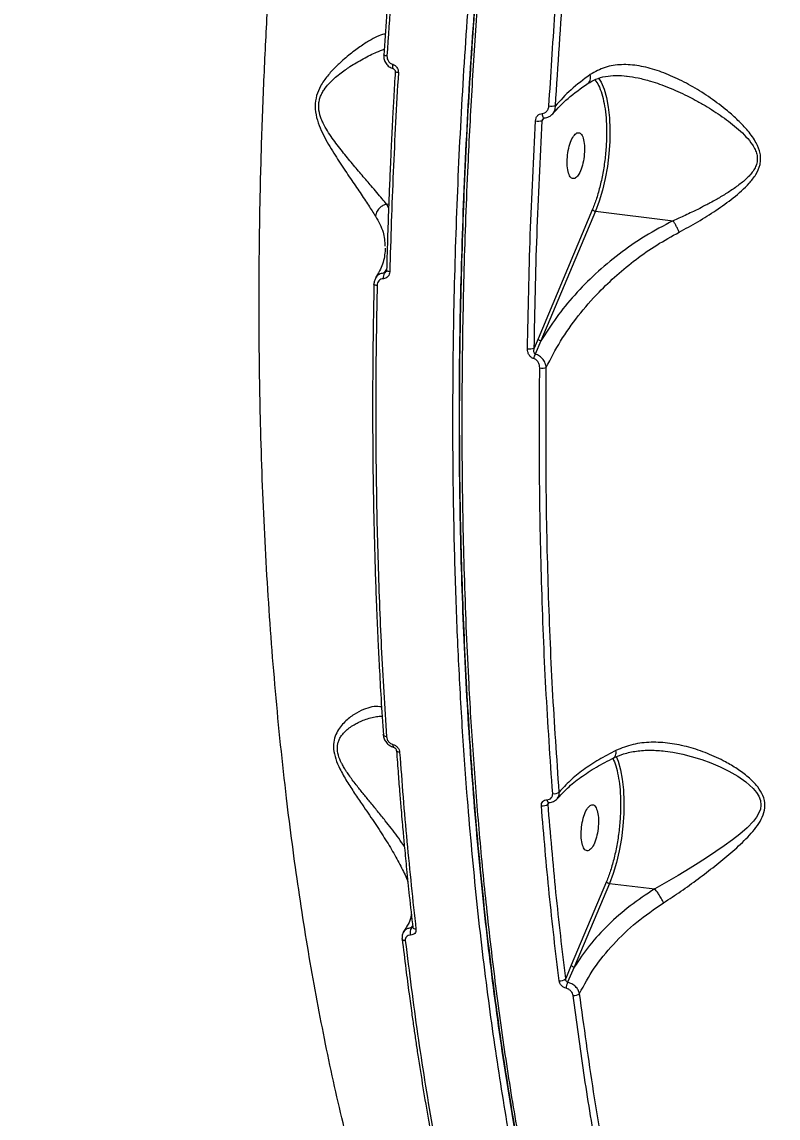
# Model space of a CAD drawing. Header units: millimetres. Extents: x -7083 to 7374, y -8368 to 7509.
# Drawn here: x 1813.5 to 1960, y -2568.5 to -2356.2 of the extents above; entities that cross this region are included whole.
import ezdxf

# ---------------------------------------------------------------- set-up
doc = ezdxf.new("R2010")
doc.units = ezdxf.units.MM
for name, color, linetype in [('DIKOM_ОБЪЕКТ', 7, 'Continuous'), ('DIKOM_РАЗМЕР_ЗОНА', 7, 'Continuous'), ('DIKOM_РАЗМЕР_ОБЪЕКТА', 7, 'Continuous')]:
    doc.layers.add(name, color=color, linetype=linetype)
doc.styles.add('style1', font='arial.ttf', dxfattribs={"width": 0.8})
doc.dimstyles.new('1-50', dxfattribs={"dimtxt": 300, "dimasz": 200, "dimexe": 100, "dimexo": 0, "dimgap": 100, "dimtad": 1, "dimtxsty": 'style1', "dimcen": 200, "dimclrd": 7, "dimclre": 7, "dimclrt": 7, "dimadec": 1, "dimazin": 2, "dimtfac": 1, "dimtmove": 0, "dimatfit": 2, "dimfxl": 0, "dimlwd": 25, "dimlwe": 18, "dimarcsym": 0})

# ---------------------------------------------------------------- blocks, each defined once
blk = doc.blocks.new('*D10')
at = {"layer": 'Defpoints', "color": 0, "transparency": 16777216}
for p in [(-5583.43, 647.96), (4593.55, 648.92), (4593.55, -5902.54)]:
    blk.add_point(p, dxfattribs=at)
at = {"layer": 'DIKOM_РАЗМЕР_ОБЪЕКТА', "color": 7, "lineweight": 18, "transparency": 16777216}
for p, q in [((-5583.43, 647.96), (-5583.43, -6002.54)), ((4593.55, 648.92), (4593.55, -6002.54))]:
    blk.add_line(p, q, dxfattribs=at)
at = {"layer": 'DIKOM_РАЗМЕР_ОБЪЕКТА', "color": 7, "lineweight": 25, "transparency": 16777216}
blk.add_line((-5383.43, -5902.54), (4393.55, -5902.54), dxfattribs=at)
at = {"layer": 'DIKOM_РАЗМЕР_ОБЪЕКТА', "color": 7, "transparency": 16777216}
for points in [[(-5383.43, -5869.2), (-5383.43, -5935.87), (-5583.43, -5902.54)], [(4393.55, -5869.2), (4393.55, -5935.87), (4593.55, -5902.54)]]:
    blk.add_solid(points, dxfattribs=at)
at = {"layer": 'DIKOM_РАЗМЕР_ОБЪЕКТА', "color": 7, "transparency": 16777216, "insert": (-226.13, -5649.37), "char_height": 300, "attachment_point": 5, "style": 'style1'}
blk.add_mtext('10150', dxfattribs=at)
blk = doc.blocks.new('*D11')
at = {"layer": 'Defpoints', "color": 0, "transparency": 16777216}
for p in [(-321.71, 5509.06), (-348.71, -4811.52), (5568.58, -4811.52)]:
    blk.add_point(p, dxfattribs=at)
at = {"layer": 'DIKOM_РАЗМЕР_ОБЪЕКТА', "color": 7, "lineweight": 18, "transparency": 16777216}
for p, q in [((-321.71, 5509.06), (5668.58, 5509.06)), ((-348.71, -4811.52), (5668.58, -4811.52))]:
    blk.add_line(p, q, dxfattribs=at)
at = {"layer": 'DIKOM_РАЗМЕР_ОБЪЕКТА', "color": 7, "lineweight": 25, "transparency": 16777216}
blk.add_line((5568.58, 5309.06), (5568.58, -4611.52), dxfattribs=at)
at = {"layer": 'DIKOM_РАЗМЕР_ОБЪЕКТА', "color": 7, "transparency": 16777216}
for points in [[(5535.25, 5309.06), (5601.91, 5309.06), (5568.58, 5509.06)], [(5535.25, -4611.52), (5601.91, -4611.52), (5568.58, -4811.52)]]:
    blk.add_solid(points, dxfattribs=at)
at = {"layer": 'DIKOM_РАЗМЕР_ОБЪЕКТА', "color": 7, "transparency": 16777216, "insert": (5315.31, 775.23), "char_height": 300, "attachment_point": 5, "rotation": 90, "style": 'style1'}
blk.add_mtext('10300', dxfattribs=at)
blk = doc.blocks.new('*D12')
at = {"layer": 'Defpoints', "color": 0, "transparency": 16777216}
for p in [(-621.71, 7509.06), (-373.6, -6811.53), (7273.89, -6811.53)]:
    blk.add_point(p, dxfattribs=at)
at = {"layer": 'DIKOM_РАЗМЕР_ЗОНА', "color": 7, "lineweight": 18, "transparency": 16777216}
for p, q in [((-621.71, 7509.06), (7373.89, 7509.06)), ((-373.6, -6811.53), (7373.89, -6811.53))]:
    blk.add_line(p, q, dxfattribs=at)
at = {"layer": 'DIKOM_РАЗМЕР_ЗОНА', "color": 7, "lineweight": 25, "transparency": 16777216}
blk.add_line((7273.89, 7309.06), (7273.89, -6611.53), dxfattribs=at)
at = {"layer": 'DIKOM_РАЗМЕР_ЗОНА', "color": 7, "transparency": 16777216}
for points in [[(7240.56, 7309.06), (7307.22, 7309.06), (7273.89, 7509.06)], [(7240.56, -6611.53), (7307.22, -6611.53), (7273.89, -6811.53)]]:
    blk.add_solid(points, dxfattribs=at)
at = {"layer": 'DIKOM_РАЗМЕР_ЗОНА', "color": 7, "transparency": 16777216, "insert": (7020.62, 1288.25), "char_height": 300, "attachment_point": 5, "rotation": 90, "style": 'style1'}
blk.add_mtext('14300', dxfattribs=at)
blk = doc.blocks.new('*D13')
at = {"layer": 'Defpoints', "color": 0, "transparency": 16777216}
for p in [(6593.53, 996.24), (-7083.43, 647.96), (6593.53, -8268.31)]:
    blk.add_point(p, dxfattribs=at)
at = {"layer": 'DIKOM_РАЗМЕР_ЗОНА', "color": 7, "lineweight": 18, "transparency": 16777216}
for p, q in [((6593.53, 996.24), (6593.53, -8368.31)), ((-7083.43, 647.96), (-7083.43, -8368.31))]:
    blk.add_line(p, q, dxfattribs=at)
at = {"layer": 'DIKOM_РАЗМЕР_ЗОНА', "color": 7, "lineweight": 25, "transparency": 16777216}
blk.add_line((-6883.43, -8268.31), (6393.53, -8268.31), dxfattribs=at)
at = {"layer": 'DIKOM_РАЗМЕР_ЗОНА', "color": 7, "transparency": 16777216}
for points in [[(-6883.43, -8234.97), (-6883.43, -8301.64), (-7083.43, -8268.31)], [(6393.53, -8234.97), (6393.53, -8301.64), (6593.53, -8268.31)]]:
    blk.add_solid(points, dxfattribs=at)
at = {"layer": 'DIKOM_РАЗМЕР_ЗОНА', "color": 7, "transparency": 16777216, "insert": (322.1, -8015.03), "char_height": 300, "attachment_point": 5, "style": 'style1'}
blk.add_mtext('13650', dxfattribs=at)

msp = doc.modelspace()

# ---------------------------------------------------------------- linework, layer by layer
at = {"layer": 'DIKOM_ОБЪЕКТ', "color": 7, "linetype": 'Continuous', "lineweight": 15}
for p, q in [((1884.543, -2392.179), (1884.174, -2391.458)), ((1884.566, -2391.505), (1884.174, -2391.458)), ((1924.034, -2392.452), (1913.493, -2417.536)), ((1924.598, -2392.836), (1914.057, -2417.92)), ((1924.598, -2392.836), (1939.643, -2394.662)), ((1883.88, -2399.956), (1883.909, -2400.167)), ((1883.702, -2404.791), (1884.224, -2404.06)), ((1913.493, -2417.536), (1912.742, -2419.337)), ((1914.057, -2417.92), (1912.929, -2420.492)), ((1882.978, -2490.604), (1883.365, -2490.601)), ((1915.418, -2507.643), (1915.583, -2507.419)), ((1915.493, -2507.384), (1915.61, -2507.358)), ((1926.743, -2522.64), (1919.927, -2538.859)), ((1927.307, -2523.024), (1920.491, -2539.242)), ((1927.307, -2523.024), (1936.074, -2524.088)), ((1888.956, -2531.629), (1889.202, -2531.284)), ((1919.927, -2538.859), (1918.842, -2541.47)), ((1920.491, -2539.242), (1919.207, -2542.167))]:
    msp.add_line(p, q, dxfattribs=at)
at = {"layer": 'DIKOM_ОБЪЕКТ', "color": 7, "linetype": 'Continuous', "lineweight": 15, "flags": 128}
for points in [[(1884.229, -2362.743), (1884.062, -2362.72), (1883.915, -2362.694), (1883.791, -2362.665), (1883.697, -2362.635), (1883.634, -2362.604), (1883.605, -2362.574), (1883.611, -2362.546), (1883.613, -2362.544)], [(1885.333, -2364.364), (1885.302, -2364.554), (1885.287, -2364.731), (1885.289, -2364.889), (1885.308, -2365.02), (1885.343, -2365.12), (1885.393, -2365.184), (1885.42, -2365.201)], [(1886.434, -2365.979), (1886.261, -2365.954), (1886.109, -2365.926), (1885.983, -2365.895), (1885.889, -2365.863), (1885.83, -2365.83), (1885.808, -2365.798), (1885.808, -2365.794)], [(1925.181, -2367.037), (1925.683, -2367.844), (1926.264, -2369.184), (1926.736, -2370.804), (1927.089, -2372.669), (1927.317, -2374.74), (1927.413, -2376.97), (1927.376, -2379.313), (1927.207, -2381.715), (1926.909, -2384.127), (1926.489, -2386.495), (1925.955, -2388.768), (1925.32, -2390.897), (1924.598, -2392.836)], [(1914.27, -2373.886), (1914.301, -2374.121), (1914.353, -2374.333), (1914.421, -2374.512), (1914.502, -2374.645), (1914.591, -2374.726), (1914.683, -2374.75), (1914.693, -2374.749)], [(1884.77, -2404.528), (1884.597, -2404.501), (1884.445, -2404.468), (1884.32, -2404.429), (1884.227, -2404.385), (1884.168, -2404.338), (1884.147, -2404.29), (1884.152, -2404.263)], [(1882.32, -2407.213), (1882.153, -2407.188), (1882.006, -2407.156), (1881.883, -2407.117), (1881.789, -2407.075), (1881.727, -2407.029), (1881.7, -2406.982), (1881.698, -2406.965)], [(1884.128, -2494.601), (1883.961, -2494.571), (1883.814, -2494.528), (1883.691, -2494.471), (1883.597, -2494.404), (1883.535, -2494.329), (1883.508, -2494.248), (1883.511, -2494.183)], [(1885.393, -2496.11), (1885.387, -2496.243), (1885.39, -2496.362), (1885.402, -2496.462), (1885.425, -2496.543), (1885.456, -2496.601), (1885.495, -2496.636), (1885.507, -2496.641)], [(1886.682, -2497.643), (1886.509, -2497.613), (1886.358, -2497.566), (1886.233, -2497.506), (1886.139, -2497.435), (1886.08, -2497.355), (1886.059, -2497.274)], [(1928.59, -2498.429), (1928.973, -2499.372), (1929.445, -2500.992), (1929.798, -2502.857), (1930.026, -2504.928), (1930.122, -2507.158), (1930.085, -2509.5), (1929.916, -2511.903), (1929.618, -2514.315), (1929.198, -2516.683), (1928.664, -2518.956), (1928.029, -2521.085), (1927.307, -2523.024)], [(1938.077, -2497.4), (1939.62, -2497.62), (1941.548, -2498.006), (1943.168, -2498.417), (1945.185, -2499.038), (1946.972, -2499.692), (1948.735, -2500.44), (1950.467, -2501.291), (1952.148, -2502.256), (1953.735, -2503.353), (1955.158, -2504.624), (1955.792, -2505.384), (1956.248, -2506.126), (1956.566, -2506.985), (1956.659, -2507.841), (1956.538, -2508.663), (1956.211, -2509.508), (1955.789, -2510.221), (1955.219, -2510.97), (1953.956, -2512.279), (1952.557, -2513.489), (1951.127, -2514.6), (1949.508, -2515.77), (1947.908, -2516.867), (1946.281, -2517.943), (1944.491, -2519.091), (1942.956, -2520.05), (1940.623, -2521.47), (1938.343, -2522.812), (1936.082, -2524.091), (1936.082, -2524.091)], [(1915.22, -2506.811), (1915.268, -2506.98), (1915.328, -2507.124), (1915.399, -2507.238), (1915.477, -2507.315), (1915.559, -2507.354), (1915.625, -2507.356)], [(1889.841, -2531.916), (1889.669, -2531.883), (1889.517, -2531.832), (1889.391, -2531.765), (1889.297, -2531.683), (1889.237, -2531.591), (1889.214, -2531.491), (1889.215, -2531.454)], [(1887.775, -2534.134), (1887.608, -2534.103), (1887.461, -2534.054), (1887.337, -2533.989), (1887.242, -2533.911), (1887.179, -2533.822), (1887.151, -2533.725), (1887.15, -2533.675)]]:
    msp.add_lwpolyline(points, dxfattribs=at)
at = {"layer": 'DIKOM_ОБЪЕКТ', "color": 7, "linetype": 'Continuous', "lineweight": 15}
for centre, radius, start, end in [((1916.198, -2368.355), 4.097, 261.52482, 279.30884), ((1913.562, -2371.686), 3.675, 261.0106, 281.33969), ((1885.312, -2405.599), 1.802, 153.34793, 189.10586), ((1914.109, -2417.237), 0.685, 205.93741, 265.64311), ((1911.856, -2417.075), 2.429, 260.21208, 291.38634), ((1915.544, -2421.793), 2.922, 153.55583, 171.70724), ((1914.213, -2420.704), 2.51, 260.79047, 290.24949), ((1916.59, -2503.996), 1.655, 260.5864, 306.91461), ((1914.405, -2506.429), 1.582, 259.95186, 309.84237), ((1890.521, -2532.498), 1.79, 150.9467, 197.1105), ((1920.543, -2538.559), 0.685, 205.93741, 265.64311), ((1917.803, -2540.477), 1.437, 260.34865, 316.29096), ((1922.222, -2543.501), 3.297, 156.14562, 177.08569), ((1920.506, -2543.289), 1.469, 260.97589, 314.27006)]:
    msp.add_arc(centre, radius, start, end, dxfattribs=at)
for points, knots in [([(1967.942, -2044.189), (1965.699, -2049.747), (1961.208, -2060.871), (1954.776, -2078.454), (1948.583, -2096.655), (1942.669, -2115.495), (1937.045, -2134.907), (1931.73, -2154.846), (1926.739, -2175.258), (1922.088, -2196.091), (1917.792, -2217.287), (1914.308, -2236.366), (1911.503, -2253.228), (1909.262, -2267.834), (1907.18, -2282.651), (1905.266, -2297.661), (1903.527, -2312.847), (1901.973, -2328.188), (1900.425, -2345.761), (1899.002, -2365.574), (1897.846, -2387.583), (1897.125, -2409.679), (1896.859, -2431.786), (1897.021, -2448.915), (1897.321, -2461.167), (1897.561, -2468.63), (1897.861, -2476.066), (1898.219, -2483.47), (1898.636, -2490.84), (1899.114, -2498.171), (1899.969, -2509.75), (1901.389, -2525.409), (1903.586, -2544.203), (1906.14, -2561.964), (1909.012, -2578.69), (1912.284, -2594.883), (1915.96, -2610.484), (1920.037, -2625.43), (1924.516, -2639.659), (1929.394, -2653.109), (1934.666, -2665.717), (1940.326, -2677.422), (1946.366, -2688.165), (1952.777, -2697.884), (1959.547, -2706.529), (1966.667, -2714.013), (1974.102, -2720.4), (1979.288, -2723.584), (1981.892, -2725.182)], [0, 0, 0, 0, 0.0248239, 0.0496902, 0.074599, 0.0995502, 0.1245438, 0.1495798, 0.1746582, 0.1997791, 0.2249424, 0.2501481, 0.2668666, 0.2837596, 0.3008272, 0.3180694, 0.3354861, 0.3530774, 0.3708432, 0.3960072, 0.4215132, 0.4473613, 0.4735514, 0.5000836, 0.5092169, 0.5183856, 0.5275897, 0.5368291, 0.5461038, 0.5554139, 0.5647593, 0.5906387, 0.6167852, 0.6407872, 0.66501, 0.6894536, 0.714118, 0.7390032, 0.7641093, 0.7894361, 0.8149838, 0.8407523, 0.8667415, 0.8929516, 0.9193825, 0.9460342, 0.9729067, 1, 1, 1, 1]), ([(1918.178, -2664.572), (1916.483, -2662.576), (1913.101, -2658.592), (1908.258, -2651.739), (1903.607, -2644.288), (1899.169, -2636.197), (1895.316, -2628.265), (1891.995, -2620.686), (1889.155, -2613.624), (1886.444, -2606.285), (1883.864, -2598.682), (1881.414, -2590.828), (1879.096, -2582.734), (1876.283, -2572.028), (1873.138, -2558.448), (1869.873, -2541.7), (1867.07, -2524.416), (1865.052, -2509.169), (1863.621, -2496.253), (1862.623, -2485.842), (1861.766, -2475.338), (1861.048, -2464.756), (1860.465, -2454.11), (1860.016, -2443.411), (1859.669, -2431.707), (1859.464, -2418.986), (1859.445, -2405.247), (1859.62, -2391.509), (1859.985, -2377.795), (1860.532, -2364.126), (1861.268, -2350.266), (1862.199, -2336.227), (1863.331, -2322.025), (1864.637, -2307.938), (1866.113, -2293.985), (1867.749, -2280.184), (1869.696, -2265.351), (1872.001, -2249.525), (1874.711, -2232.764), (1877.638, -2216.3), (1880.769, -2200.16), (1884.421, -2182.815), (1888.661, -2164.346), (1893.571, -2144.897), (1898.758, -2125.975), (1902.458, -2113.858), (1904.304, -2107.811)], [0, 0, 0, 0, 0.0251762, 0.0502458, 0.075209, 0.100066, 0.1248168, 0.1429873, 0.1610638, 0.1790464, 0.1969351, 0.21473, 0.2324311, 0.2500384, 0.282696, 0.3149379, 0.3467642, 0.378175, 0.3959391, 0.4135675, 0.4310603, 0.4484175, 0.4656392, 0.4827252, 0.4996757, 0.521074, 0.5422607, 0.5632358, 0.5839991, 0.6045509, 0.624891, 0.6461777, 0.6672639, 0.6881494, 0.7088341, 0.7293181, 0.7496013, 0.7750478, 0.8002652, 0.8252533, 0.8500121, 0.8745413, 0.9060952, 0.9375232, 0.968825, 1, 1, 1, 1]), ([(1929.412, -2169.68), (1928.891, -2171.868), (1927.918, -2175.956), (1926.6, -2181.692), (1925.504, -2186.563), (1924.619, -2190.582), (1923.21, -2197.078), (1920.545, -2209.822), (1916.959, -2228.462), (1913.25, -2249.989), (1909.899, -2271.803), (1906.829, -2294.706), (1904.116, -2318.643), (1901.898, -2342.57), (1900.184, -2366.399), (1898.978, -2390.048), (1898.282, -2413.451), (1898.102, -2436.543), (1898.436, -2459.245), (1899.284, -2481.473), (1900.643, -2503.145), (1902.507, -2524.191), (1904.872, -2544.551), (1907.731, -2564.171), (1911.074, -2582.977), (1914.891, -2600.902), (1919.165, -2617.879), (1923.885, -2633.86), (1929.036, -2648.794), (1934.606, -2662.646), (1940.574, -2675.359), (1946.922, -2686.889), (1953.623, -2697.196), (1960.663, -2706.246), (1967.396, -2713.364), (1973.724, -2718.874), (1979.565, -2723.091), (1984.873, -2726.157), (1989.545, -2728.355), (1992.228, -2729.325), (1993.551, -2729.803)], [0, 0, 0, 0, 0.0092598, 0.0172977, 0.0240957, 0.029639, 0.0340469, 0.051097, 0.0822953, 0.1101523, 0.1380087, 0.1696628, 0.2013474, 0.2330522, 0.2647064, 0.2963609, 0.3280156, 0.3596705, 0.3913692, 0.4230611, 0.4547169, 0.4863731, 0.5180295, 0.549687, 0.5814007, 0.6130834, 0.6447423, 0.6764024, 0.7080638, 0.7397276, 0.7714562, 0.803137, 0.8348049, 0.8664753, 0.8981479, 0.9218006, 0.9454821, 0.9691872, 0.9848034, 1, 1, 1, 1]), ([(1929.463, -2169.9), (1928.948, -2171.989), (1926.763, -2180.862), (1923.26, -2196.902), (1918.984, -2217.92), (1915.112, -2239.178), (1911.618, -2260.593), (1908.509, -2282.186), (1905.788, -2303.925), (1903.467, -2325.76), (1901.563, -2347.543), (1900.081, -2369.183), (1899.021, -2390.628), (1898.382, -2411.887), (1898.167, -2432.938), (1898.38, -2453.71), (1899.022, -2474.096), (1900.086, -2493.998), (1901.567, -2513.356), (1903.46, -2532.158), (1905.766, -2550.406), (1908.485, -2568.071), (1911.61, -2585.072), (1915.119, -2601.296), (1918.997, -2616.698), (1923.241, -2631.268), (1927.842, -2644.993), (1932.799, -2657.843), (1938.096, -2669.777), (1943.71, -2680.736), (1949.608, -2690.662), (1955.765, -2699.535), (1962.181, -2707.366), (1968.859, -2714.132), (1975.781, -2719.921), (1980.583, -2722.85), (1982.991, -2724.319)], [0, 0, 0, 0, 0.0092884, 0.0394577, 0.0695441, 0.0994905, 0.1294235, 0.1593366, 0.1893941, 0.2195641, 0.2497442, 0.2797043, 0.3096446, 0.3396262, 0.3696617, 0.3998398, 0.4300056, 0.4600218, 0.4899751, 0.5198793, 0.5498043, 0.5799324, 0.6101197, 0.6402049, 0.6701322, 0.7000803, 0.7300946, 0.7600888, 0.7902151, 0.8203769, 0.8503551, 0.880182, 0.9099892, 0.9398698, 0.9698474, 1, 1, 1, 1]), ([(1998.287, -2731.059), (1996.784, -2730.711), (1992.635, -2729.75), (1986.058, -2726.82), (1978.587, -2722.429), (1971.408, -2716.851), (1964.525, -2710.203), (1957.955, -2702.516), (1951.707, -2693.844), (1945.792, -2684.237), (1940.217, -2673.747), (1934.989, -2662.427), (1930.114, -2650.333), (1925.595, -2637.517), (1921.434, -2624.034), (1917.633, -2609.939), (1914.191, -2595.287), (1911.647, -2582.787), (1909.823, -2572.772), (1908.582, -2565.443), (1907.419, -2558.03), (1906.333, -2550.539), (1905.323, -2542.975), (1904.389, -2535.344), (1903.294, -2525.536), (1902.123, -2513.47), (1900.986, -2499.059), (1899.983, -2482.784), (1899.213, -2464.602), (1898.788, -2444.495), (1898.769, -2424.338), (1899.138, -2404.196), (1899.825, -2385.585), (1900.728, -2368.51), (1901.766, -2352.936), (1903.018, -2337.329), (1904.482, -2321.709), (1906.155, -2306.099), (1908.035, -2290.521), (1910.394, -2272.931), (1913.333, -2253.384), (1916.96, -2231.978), (1920.961, -2210.841), (1925.292, -2189.994), (1928.47, -2176.402), (1930.058, -2169.612)], [0, 0, 0, 0, 0.0167735, 0.0463059, 0.0755867, 0.104616, 0.1333938, 0.1619202, 0.190195, 0.2182182, 0.24599, 0.2735103, 0.3007791, 0.3277963, 0.354562, 0.3810762, 0.4073389, 0.4333501, 0.4454217, 0.4574314, 0.4693792, 0.481265, 0.4930889, 0.5048509, 0.516551, 0.5378393, 0.5589195, 0.5797915, 0.6079166, 0.6356547, 0.6630059, 0.6899701, 0.7165474, 0.7369524, 0.7573331, 0.7776895, 0.7980216, 0.8183295, 0.8386131, 0.8588724, 0.8871931, 0.9154662, 0.9436917, 0.9718696, 1, 1, 1, 1]), ([(1892.515, -2274.504), (1892.202, -2276.785), (1891.628, -2280.961), (1890.886, -2286.656), (1890.31, -2291.215), (1889.853, -2294.94), (1889.458, -2298.235), (1888.9, -2302.999), (1888.189, -2309.328), (1887.4, -2316.803), (1886.7, -2323.855), (1886.099, -2330.28), (1885.641, -2335.48), (1885.272, -2339.857), (1884.938, -2343.974), (1884.536, -2349.196), (1884.078, -2355.53), (1883.781, -2360.115), (1883.621, -2362.595)], [0, 0, 0, 0, 0.0778284, 0.1424839, 0.1940235, 0.2330431, 0.26923, 0.3060949, 0.3950605, 0.4843715, 0.5601494, 0.6347924, 0.7028572, 0.7371308, 0.7837985, 0.8431344, 0.9151802, 1, 1, 1, 1]), ([(1893.136, -2274.556), (1892.175, -2281.736), (1890.24, -2296.204), (1887.835, -2318.141), (1885.758, -2340.391), (1884.741, -2355.257), (1884.229, -2362.743)], [0, 0, 0, 0, 0.2444831, 0.4926443, 0.7444833, 1, 1, 1, 1]), ([(1915.594, -2372.408), (1915.965, -2366.476), (1916.704, -2354.662), (1918.168, -2336.919), (1919.853, -2319.292), (1921.2, -2307.591), (1921.871, -2301.765)], [0, 0, 0, 0, 0.2531164, 0.5041554, 0.7531166, 1, 1, 1, 1]), ([(1916.86, -2372.399), (1917.362, -2364.597), (1918.364, -2349.005), (1920.456, -2325.46), (1922.234, -2309.765), (1923.124, -2301.912)], [0, 0, 0, 0, 0.3335084, 0.6664869, 1, 1, 1, 1]), ([(1883.89, -2358.522), (1883.716, -2358.532), (1883.16, -2358.567), (1881.833, -2359.192), (1880.006, -2360.255), (1877.936, -2361.71), (1875.961, -2363.302), (1874.188, -2364.947), (1872.684, -2366.584), (1871.408, -2368.379), (1870.528, -2370.372), (1870.216, -2372.493), (1870.541, -2374.675), (1871.498, -2377.356), (1873.132, -2380.338), (1875.188, -2383.558), (1877.187, -2386.53), (1879.03, -2389.25), (1880.689, -2391.733), (1881.561, -2393.08), (1881.997, -2393.752)], [0, 0, 0, 0, 0.0308734, 0.0988475, 0.1666304, 0.2351885, 0.3039378, 0.3499158, 0.3964929, 0.4436041, 0.4794754, 0.5156248, 0.5517295, 0.587131, 0.6574296, 0.7269183, 0.7956031, 0.864293, 0.9322422, 1, 1, 1, 1]), ([(1884.164, -2391.458), (1883.873, -2391.113), (1883.288, -2390.418), (1882.279, -2389.223), (1881.293, -2388.062), (1880.327, -2386.927), (1879.428, -2385.872), (1878.483, -2384.759), (1877.533, -2383.631), (1876.564, -2382.466), (1875.584, -2381.257), (1874.598, -2380), (1873.627, -2378.681), (1872.696, -2377.29), (1871.983, -2376.034), (1871.513, -2374.971), (1871.132, -2373.859), (1870.948, -2372.676), (1871.068, -2371.517), (1871.291, -2370.714), (1871.625, -2369.966), (1872.163, -2369.072), (1872.966, -2368.094), (1873.999, -2367.097), (1875.065, -2366.215), (1876.091, -2365.46), (1877.16, -2364.739), (1878.331, -2364.008), (1879.657, -2363.254), (1880.975, -2362.577), (1882.375, -2361.927), (1883.233, -2361.622), (1883.73, -2361.444)], [0, 0, 0, 0, 0.0439928, 0.0884304, 0.1339618, 0.1657275, 0.2011971, 0.2347305, 0.2681868, 0.3016317, 0.3351326, 0.3687766, 0.4024673, 0.4361525, 0.4697013, 0.487252, 0.5031859, 0.5370005, 0.553667, 0.5710557, 0.5872101, 0.6049863, 0.6386518, 0.6724779, 0.7060888, 0.7395628, 0.7685601, 0.8065165, 0.8511894, 0.8978803, 0.9407958, 1, 1, 1, 1]), ([(1883.603, -2362.567), (1883.613, -2362.855), (1883.633, -2363.434), (1884.026, -2364.236), (1884.631, -2364.886), (1885.157, -2365.096), (1885.421, -2365.201)], [0, 0, 0, 0, 0.2486146, 0.4980196, 0.7483566, 1, 1, 1, 1]), ([(1884.229, -2362.743), (1884.235, -2362.923), (1884.247, -2363.281), (1884.487, -2363.776), (1884.855, -2364.173), (1885.174, -2364.301), (1885.333, -2364.364)], [0, 0, 0, 0, 0.2500064, 0.4999843, 0.7496661, 1, 1, 1, 1]), ([(1885.333, -2364.364), (1885.492, -2364.428), (1885.809, -2364.555), (1886.176, -2364.951), (1886.414, -2365.443), (1886.427, -2365.8), (1886.434, -2365.979)], [0, 0, 0, 0, 0.2503258, 0.5000149, 0.7499866, 1, 1, 1, 1]), ([(1885.421, -2365.201), (1885.476, -2365.223), (1885.586, -2365.267), (1885.715, -2365.409), (1885.801, -2365.59), (1885.805, -2365.726), (1885.808, -2365.795)], [0, 0, 0, 0, 0.2437029, 0.4908802, 0.7431529, 1, 1, 1, 1]), ([(1940.821, -2396.869), (1942.03, -2396.21), (1944.445, -2394.894), (1947.968, -2392.674), (1951.358, -2390.252), (1953.985, -2387.957), (1955.724, -2385.764), (1956.468, -2384.128), (1956.637, -2382.697), (1956.492, -2381.258), (1955.717, -2379.345), (1954.175, -2377.228), (1952.24, -2375.194), (1949.824, -2373.054), (1946.913, -2370.857), (1943.518, -2368.701), (1940.047, -2366.887), (1936.544, -2365.482), (1933.049, -2364.574), (1929.65, -2364.314), (1926.404, -2364.764), (1924.541, -2365.817), (1923.607, -2366.345)], [0, 0, 0, 0, 0.0620883, 0.1240076, 0.1863237, 0.2496241, 0.2817012, 0.3143245, 0.3307481, 0.3472473, 0.3798454, 0.4226822, 0.4648325, 0.5065173, 0.5689065, 0.6311497, 0.6927041, 0.7543801, 0.8157288, 0.8770142, 0.9383191, 1, 1, 1, 1]), ([(1885.823, -2365.824), (1885.724, -2367.492), (1885.542, -2370.572), (1885.314, -2374.801), (1885.139, -2378.26), (1885.007, -2381.016), (1884.88, -2383.78), (1884.733, -2387.204), (1884.548, -2391.871), (1884.343, -2397.717), (1884.226, -2401.994), (1884.162, -2404.33)], [0, 0, 0, 0, 0.1290685, 0.2383339, 0.3278259, 0.3975611, 0.4524912, 0.5428495, 0.6641964, 0.8165592, 1, 1, 1, 1]), ([(1886.434, -2365.979), (1886.073, -2372.402), (1885.347, -2385.33), (1884.963, -2398.101), (1884.77, -2404.528)], [0, 0, 0, 0, 0.496801, 1, 1, 1, 1]), ([(1923.607, -2366.345), (1922.309, -2367.309), (1919.711, -2369.239), (1917.811, -2371.345), (1916.86, -2372.399)], [0, 0, 0, 0, 0.4994841, 1, 1, 1, 1]), ([(1923.141, -2368.051), (1923.23, -2367.981), (1923.427, -2367.829), (1923.61, -2367.44), (1923.696, -2366.935), (1923.637, -2366.541), (1923.607, -2366.345)], [0, 0, 0, 0, 0.2122998, 0.4683362, 0.7348045, 1, 1, 1, 1]), ([(1923.149, -2368.083), (1923.64, -2367.787), (1924.688, -2367.156), (1926.519, -2366.668), (1928.55, -2366.457), (1930.001, -2366.581), (1930.723, -2366.643)], [0, 0, 0, 0, 0.2297064, 0.4894384, 0.7463283, 1, 1, 1, 1]), ([(1924.506, -2367.346), (1924.747, -2367.69), (1925.252, -2368.408), (1925.848, -2370.003), (1926.318, -2371.92), (1926.633, -2374.128), (1926.786, -2376.626), (1926.757, -2379.375), (1926.534, -2382.257), (1926.123, -2385.133), (1925.546, -2387.858), (1924.85, -2390.345), (1924.302, -2391.761), (1924.034, -2392.452)], [0, 0, 0, 0, 0.0840038, 0.1753401, 0.262555, 0.3497699, 0.4411062, 0.5354127, 0.6312775, 0.7271423, 0.8214488, 0.9127851, 1, 1, 1, 1]), ([(1930.624, -2366.636), (1931.375, -2366.744), (1932.92, -2366.967), (1935.066, -2367.536), (1937.061, -2368.186), (1938.814, -2368.854), (1940.598, -2369.62), (1942.286, -2370.425), (1944.052, -2371.343), (1945.772, -2372.318), (1947.526, -2373.399), (1949.177, -2374.509), (1950.784, -2375.689), (1952.331, -2376.963), (1953.786, -2378.352), (1954.877, -2379.669), (1955.544, -2380.841), (1955.888, -2381.793), (1955.998, -2382.778), (1955.825, -2383.745), (1955.418, -2384.646), (1954.856, -2385.455), (1954.185, -2386.198), (1953.445, -2386.886), (1952.618, -2387.563), (1951.721, -2388.224), (1950.78, -2388.863), (1949.823, -2389.472), (1948.87, -2390.048), (1947.877, -2390.62), (1946.908, -2391.155), (1945.736, -2391.78), (1944.553, -2392.386), (1943.234, -2393.033), (1942.021, -2393.607), (1940.805, -2394.163), (1940.025, -2394.503), (1939.653, -2394.666)], [0, 0, 0, 0, 0.0481215, 0.09903, 0.1354437, 0.1741271, 0.2098711, 0.2488665, 0.2822551, 0.3240489, 0.3616062, 0.3990466, 0.4364509, 0.473927, 0.5116861, 0.5494729, 0.5696015, 0.5873557, 0.6063962, 0.6253148, 0.6430484, 0.6631125, 0.6819301, 0.7006517, 0.7210952, 0.7430868, 0.7642349, 0.7857364, 0.8073574, 0.8271925, 0.8503622, 0.8696384, 0.9018666, 0.924912, 0.9520757, 0.9771045, 1, 1, 1, 1]), ([(1916.361, -2373.924), (1917.277, -2372.925), (1919.163, -2370.868), (1921.827, -2368.988), (1923.197, -2368.021)], [0, 0, 0, 0, 0.4857954, 1, 1, 1, 1]), ([(1914.27, -2373.886), (1914.445, -2373.856), (1914.797, -2373.795), (1915.217, -2373.442), (1915.51, -2372.97), (1915.566, -2372.595), (1915.594, -2372.408)], [0, 0, 0, 0, 0.2496742, 0.4995813, 0.7495477, 1, 1, 1, 1]), ([(1916.34, -2373.909), (1916.49, -2373.695), (1916.797, -2373.257), (1916.839, -2372.689), (1916.86, -2372.399)], [0, 0, 0, 0, 0.4887331, 1, 1, 1, 1]), ([(1911.443, -2419.469), (1911.588, -2412.125), (1911.877, -2397.524), (1912.619, -2382.689), (1912.988, -2375.316)], [0, 0, 0, 0, 0.5030406, 1, 1, 1, 1]), ([(1912.742, -2419.337), (1912.886, -2412.055), (1913.174, -2397.489), (1913.914, -2382.69), (1914.285, -2375.29)], [0, 0, 0, 0, 0.4999976, 1, 1, 1, 1]), ([(1912.988, -2375.316), (1913.014, -2375.135), (1913.066, -2374.772), (1913.349, -2374.313), (1913.758, -2373.973), (1914.099, -2373.915), (1914.27, -2373.886)], [0, 0, 0, 0, 0.2504842, 0.5004397, 0.7503024, 1, 1, 1, 1]), ([(1914.285, -2375.29), (1914.315, -2375.249), (1914.453, -2375.063), (1914.59, -2374.877), (1914.698, -2374.732)], [0, 0, 0, 0, 0.2202154, 1, 1, 1, 1]), ([(1914.285, -2375.29), (1914.308, -2375.207), (1914.35, -2375.062), (1914.439, -2374.935), (1914.478, -2374.88)], [0, 0, 0, 0, 0.5703689, 1, 1, 1, 1]), ([(1914.472, -2374.88), (1914.492, -2374.855), (1914.533, -2374.806), (1914.62, -2374.753), (1914.658, -2374.751), (1914.684, -2374.75)], [0, 0, 0, 0, 0.2397981, 0.480143, 1, 1, 1, 1]), ([(1914.684, -2374.75), (1914.849, -2374.731), (1915.176, -2374.696), (1915.623, -2374.512), (1916.019, -2374.26), (1916.229, -2374.038), (1916.334, -2373.928)], [0, 0, 0, 0, 0.2585221, 0.5121579, 0.7584375, 1, 1, 1, 1]), ([(1884.164, -2391.458), (1883.982, -2391.511), (1883.552, -2391.636), (1882.878, -2392.065), (1882.372, -2392.654), (1882.085, -2393.256), (1882.026, -2393.585), (1881.997, -2393.752)], [0, 0, 0, 0, 0.1674447, 0.395912, 0.6806082, 0.8383938, 1, 1, 1, 1]), ([(1884.174, -2391.458), (1884.172, -2391.458), (1884.169, -2391.457), (1884.166, -2391.458), (1884.164, -2391.458)], [0, 0, 0, 0, 0.5437444, 1, 1, 1, 1]), ([(1881.997, -2393.752), (1882.577, -2394.78), (1883.642, -2396.666), (1883.773, -2398.689), (1883.833, -2399.609)], [0, 0, 0, 0, 0.545244, 1, 1, 1, 1]), ([(1939.643, -2394.662), (1937.811, -2395.628), (1934.133, -2397.567), (1929.13, -2401.068), (1924.561, -2404.894), (1920.506, -2409.021), (1916.934, -2413.361), (1915.015, -2416.402), (1914.057, -2417.92)], [0, 0, 0, 0, 0.1660477, 0.3333854, 0.5007368, 0.6669209, 0.8337666, 1, 1, 1, 1]), ([(1939.653, -2394.666), (1939.652, -2394.665), (1939.651, -2394.664), (1939.648, -2394.663), (1939.645, -2394.662), (1939.643, -2394.662)], [0, 0, 0, 0, 0.2102705, 0.4403343, 1, 1, 1, 1]), ([(1940.821, -2396.869), (1940.735, -2396.675), (1940.559, -2396.281), (1940.252, -2395.676), (1939.939, -2395.111), (1939.747, -2394.812), (1939.653, -2394.666)], [0, 0, 0, 0, 0.2453746, 0.499845, 0.7543971, 1, 1, 1, 1]), ([(1915.082, -2423.059), (1915.963, -2421.353), (1917.719, -2417.955), (1921.185, -2413.069), (1924.885, -2408.806), (1928.687, -2405.163), (1932.427, -2402.11), (1936.446, -2399.29), (1939.36, -2397.678), (1940.821, -2396.869)], [0, 0, 0, 0, 0.1674714, 0.3335895, 0.5002144, 0.6258409, 0.7503804, 0.8748301, 1, 1, 1, 1]), ([(1883.908, -2400.215), (1883.807, -2401.163), (1883.609, -2403.014), (1882.551, -2404.838), (1882.034, -2405.728)], [0, 0, 0, 0, 0.5121368, 1, 1, 1, 1]), ([(1883.702, -2404.791), (1883.432, -2404.832), (1882.894, -2404.913), (1882.321, -2405.301), (1882.135, -2405.655), (1882.072, -2405.776)], [0, 0, 0, 0, 0.3988419, 0.7957404, 1, 1, 1, 1]), ([(1884.77, -2404.528), (1884.749, -2404.704), (1884.706, -2405.057), (1884.433, -2405.495), (1884.033, -2405.811), (1883.7, -2405.86), (1883.533, -2405.884)], [0, 0, 0, 0, 0.2503854, 0.500302, 0.7501808, 1, 1, 1, 1]), ([(1884.029, -2404.608), (1883.98, -2404.656), (1883.909, -2404.727), (1883.79, -2404.779), (1883.731, -2404.787), (1883.702, -2404.791)], [0, 0, 0, 0, 0.5197496, 0.7639517, 1, 1, 1, 1]), ([(1884.147, -2404.286), (1884.143, -2404.341), (1884.134, -2404.445), (1884.085, -2404.529), (1884.061, -2404.569)], [0, 0, 0, 0, 0.5268605, 1, 1, 1, 1]), ([(1881.716, -2407.016), (1881.668, -2409.356), (1881.579, -2413.642), (1881.503, -2419.45), (1881.464, -2424.085), (1881.447, -2427.859), (1881.443, -2431.186), (1881.453, -2435.984), (1881.5, -2442.328), (1881.615, -2449.77), (1881.774, -2456.749), (1881.96, -2463.071), (1882.144, -2468.161), (1882.319, -2472.425), (1882.497, -2476.423), (1882.749, -2481.472), (1883.087, -2487.569), (1883.373, -2491.947), (1883.528, -2494.315)], [0, 0, 0, 0, 0.077779, 0.1424646, 0.1940535, 0.2331102, 0.269303, 0.3061698, 0.3951348, 0.4844476, 0.5602274, 0.6348821, 0.7029652, 0.7372102, 0.7838489, 0.8431632, 0.9151925, 1, 1, 1, 1]), ([(1882.075, -2405.697), (1881.969, -2405.895), (1881.758, -2406.288), (1881.718, -2406.745), (1881.698, -2406.971)], [0, 0, 0, 0, 0.5041826, 1, 1, 1, 1]), ([(1882.32, -2407.213), (1882.215, -2413.077), (1882.003, -2424.879), (1882.062, -2442.433), (1882.413, -2459.958), (1883.066, -2477.427), (1883.773, -2488.853), (1884.128, -2494.601)], [0, 0, 0, 0, 0.1950692, 0.3926038, 0.5926038, 0.7950692, 1, 1, 1, 1]), ([(1883.533, -2405.884), (1883.369, -2405.908), (1883.041, -2405.955), (1882.648, -2406.264), (1882.38, -2406.694), (1882.34, -2407.04), (1882.32, -2407.213)], [0, 0, 0, 0, 0.2498396, 0.4996805, 0.7495896, 1, 1, 1, 1]), ([(1912.653, -2421.371), (1912.561, -2421.34), (1912.375, -2421.276), (1912.042, -2421.042), (1911.714, -2420.638), (1911.479, -2420.063), (1911.455, -2419.667), (1911.443, -2419.469)], [0, 0, 0, 0, 0.1240826, 0.2515603, 0.5012358, 0.7509636, 1, 1, 1, 1]), ([(1912.929, -2420.492), (1912.899, -2420.474), (1912.836, -2420.436), (1912.748, -2420.287), (1912.659, -2419.922), (1912.707, -2419.579), (1912.742, -2419.337)], [0, 0, 0, 0, 0.0857422, 0.1850553, 0.4253853, 1, 1, 1, 1]), ([(1915.082, -2423.059), (1915.035, -2422.799), (1914.94, -2422.271), (1914.486, -2421.498), (1913.92, -2420.957), (1913.374, -2420.635), (1913.078, -2420.54), (1912.929, -2420.492)], [0, 0, 0, 0, 0.2368989, 0.4809618, 0.7350276, 0.8666634, 1, 1, 1, 1]), ([(1913.811, -2423.182), (1913.799, -2422.994), (1913.776, -2422.617), (1913.554, -2422.068), (1913.239, -2421.683), (1912.92, -2421.461), (1912.742, -2421.401), (1912.653, -2421.371)], [0, 0, 0, 0, 0.2488684, 0.4986898, 0.7484055, 0.8752705, 1, 1, 1, 1]), ([(1916.32, -2505.629), (1915.852, -2498.863), (1914.924, -2485.427), (1914.114, -2464.787), (1913.688, -2444.097), (1913.77, -2430.119), (1913.811, -2423.182)], [0, 0, 0, 0, 0.2555167, 0.5073557, 0.7555169, 1, 1, 1, 1]), ([(1917.585, -2505.32), (1917.127, -2498.706), (1916.213, -2485.497), (1915.4, -2465.076), (1914.959, -2444.3), (1915.041, -2430.146), (1915.082, -2423.059)], [0, 0, 0, 0, 0.2503483, 0.4999977, 0.7496482, 1, 1, 1, 1]), ([(1883.184, -2488.912), (1883.069, -2488.867), (1882.535, -2488.659), (1881.342, -2488.803), (1879.666, -2489.284), (1877.855, -2490.235), (1876.025, -2491.644), (1874.633, -2493.339), (1873.928, -2495.216), (1873.809, -2496.96), (1874.242, -2498.903), (1875.161, -2501.034), (1876.446, -2503.264), (1877.956, -2505.578), (1879.726, -2508.172), (1881.696, -2511.044), (1883.751, -2514.181), (1885.592, -2517.218), (1887.094, -2520.04), (1888.005, -2521.935), (1888.264, -2522.703), (1888.279, -2522.749)], [0, 0, 0, 0, 0.0187988, 0.0872571, 0.1557992, 0.2253076, 0.2951971, 0.3661348, 0.402237, 0.4387101, 0.4751544, 0.5111444, 0.5587263, 0.6058326, 0.6524471, 0.7214526, 0.7903048, 0.8591383, 0.9272312, 0.9956165, 1, 1, 1, 1]), ([(1887.597, -2515.846), (1887.512, -2515.72), (1887.081, -2515.081), (1886.228, -2513.909), (1885.082, -2512.385), (1883.817, -2510.771), (1882.441, -2509.063), (1880.987, -2507.294), (1879.594, -2505.598), (1878.449, -2504.174), (1877.533, -2502.978), (1876.865, -2502.058), (1876.295, -2501.217), (1875.82, -2500.444), (1875.279, -2499.45), (1874.746, -2498.169), (1874.576, -2496.9), (1874.685, -2496), (1874.883, -2495.329), (1875.213, -2494.678), (1875.659, -2494.063), (1876.231, -2493.458), (1876.966, -2492.85), (1877.798, -2492.302), (1878.699, -2491.817), (1879.678, -2491.383), (1880.785, -2491.004), (1881.919, -2490.725), (1882.635, -2490.643), (1882.978, -2490.604)], [0, 0, 0, 0, 0.0130432, 0.0658779, 0.1159967, 0.1623704, 0.2212661, 0.2780744, 0.3275484, 0.3766204, 0.4055228, 0.4315315, 0.4547112, 0.4750987, 0.4937674, 0.5328381, 0.5718451, 0.5908246, 0.6110356, 0.6363084, 0.6623872, 0.6892245, 0.7250276, 0.7670737, 0.8023197, 0.8449428, 0.8968471, 0.9505316, 1, 1, 1, 1]), ([(1883.507, -2494.239), (1883.55, -2494.503), (1883.636, -2495.03), (1884.087, -2495.757), (1884.723, -2496.35), (1885.245, -2496.544), (1885.507, -2496.641)], [0, 0, 0, 0, 0.2487227, 0.49776, 0.7481838, 1, 1, 1, 1]), ([(1884.128, -2494.601), (1884.155, -2494.764), (1884.209, -2495.091), (1884.493, -2495.549), (1884.898, -2495.926), (1885.228, -2496.049), (1885.393, -2496.11)], [0, 0, 0, 0, 0.2501071, 0.5000123, 0.7499059, 1, 1, 1, 1]), ([(1885.393, -2496.11), (1885.561, -2496.172), (1885.896, -2496.297), (1886.307, -2496.681), (1886.598, -2497.147), (1886.654, -2497.478), (1886.682, -2497.643)], [0, 0, 0, 0, 0.2493417, 0.4994672, 0.7496543, 1, 1, 1, 1]), ([(1885.507, -2496.641), (1885.542, -2496.652), (1885.612, -2496.674), (1885.714, -2496.732), (1885.809, -2496.803), (1885.919, -2496.916), (1886.024, -2497.079), (1886.047, -2497.208), (1886.059, -2497.273)], [0, 0, 0, 0, 0.1177672, 0.2373642, 0.3598858, 0.485284, 0.7412776, 1, 1, 1, 1]), ([(1937.781, -2526.785), (1938.903, -2526.046), (1941.152, -2524.564), (1944.488, -2522.154), (1947.745, -2519.671), (1950.884, -2517.103), (1953.828, -2514.416), (1955.98, -2511.978), (1957.182, -2509.758), (1957.57, -2507.893), (1957.148, -2505.99), (1955.971, -2504.12), (1954.225, -2502.391), (1952.078, -2500.807), (1949.436, -2499.237), (1946.297, -2497.779), (1942.675, -2496.565), (1939.019, -2495.81), (1935.387, -2495.601), (1931.834, -2495.957), (1929.656, -2496.829), (1928.57, -2497.263)], [0, 0, 0, 0, 0.0612795, 0.1228448, 0.1842243, 0.2462568, 0.3089216, 0.3722204, 0.4044584, 0.4370775, 0.4698361, 0.502353, 0.5451107, 0.5875211, 0.6295678, 0.6917526, 0.7536703, 0.815742, 0.8771059, 0.9386806, 1, 1, 1, 1]), ([(1886.077, -2497.348), (1886.186, -2498.856), (1886.388, -2501.639), (1886.687, -2505.441), (1886.944, -2508.54), (1887.156, -2511.002), (1887.376, -2513.467), (1887.656, -2516.512), (1888.057, -2520.646), (1888.586, -2525.802), (1889.006, -2529.544), (1889.236, -2531.589)], [0, 0, 0, 0, 0.1290676, 0.2383325, 0.3278242, 0.3975593, 0.4524893, 0.5428476, 0.6641947, 0.816558, 1, 1, 1, 1]), ([(1886.682, -2497.643), (1887.122, -2503.432), (1888.007, -2515.078), (1889.227, -2526.281), (1889.841, -2531.916)], [0, 0, 0, 0, 0.4970764, 1, 1, 1, 1]), ([(1917.124, -2506.713), (1917.786, -2505.987), (1919.112, -2504.531), (1921.713, -2502.45), (1924.695, -2500.465), (1927.021, -2499.268), (1928.181, -2498.671)], [0, 0, 0, 0, 0.2483478, 0.4975506, 0.7493961, 1, 1, 1, 1]), ([(1928.57, -2497.263), (1927.436, -2497.854), (1925.158, -2499.04), (1922.209, -2501.021), (1919.609, -2503.111), (1918.259, -2504.584), (1917.585, -2505.32)], [0, 0, 0, 0, 0.2494177, 0.5009171, 0.7505858, 1, 1, 1, 1]), ([(1927.963, -2498.769), (1928.166, -2499.245), (1928.577, -2500.214), (1929.025, -2502.113), (1929.342, -2504.313), (1929.495, -2506.814), (1929.467, -2509.562), (1929.243, -2512.444), (1928.832, -2515.32), (1928.255, -2518.046), (1927.559, -2520.533), (1927.011, -2521.949), (1926.743, -2522.64)], [0, 0, 0, 0, 0.0927684, 0.1887153, 0.2846623, 0.3851438, 0.4888934, 0.5943577, 0.6998219, 0.8035715, 0.9040531, 1, 1, 1, 1]), ([(1928.094, -2498.709), (1928.098, -2498.709), (1928.199, -2498.697), (1928.34, -2498.522), (1928.516, -2498.23), (1928.605, -2497.796), (1928.582, -2497.441), (1928.57, -2497.263)], [0, 0, 0, 0, 0.0084993, 0.2354943, 0.4821559, 0.7403463, 1, 1, 1, 1]), ([(1928.098, -2498.738), (1928.742, -2498.452), (1930.155, -2497.825), (1932.562, -2497.344), (1935.257, -2497.143), (1937.148, -2497.313), (1938.108, -2497.399)], [0, 0, 0, 0, 0.2134726, 0.4675525, 0.7296344, 1, 1, 1, 1]), ([(1917.191, -2506.608), (1917.315, -2506.437), (1917.581, -2506.071), (1917.584, -2505.581), (1917.585, -2505.32)], [0, 0, 0, 0, 0.467239, 1, 1, 1, 1]), ([(1914.129, -2507.986), (1914.134, -2507.83), (1914.143, -2507.518), (1914.378, -2507.137), (1914.743, -2506.871), (1915.061, -2506.831), (1915.22, -2506.811)], [0, 0, 0, 0, 0.2503738, 0.5000452, 0.750007, 1, 1, 1, 1]), ([(1915.22, -2506.811), (1915.38, -2506.791), (1915.699, -2506.751), (1916.066, -2506.483), (1916.303, -2506.101), (1916.314, -2505.786), (1916.32, -2505.629)], [0, 0, 0, 0, 0.2499969, 0.4999683, 0.7496544, 1, 1, 1, 1]), ([(1915.418, -2507.643), (1915.42, -2507.588), (1915.424, -2507.491), (1915.476, -2507.418), (1915.499, -2507.386)], [0, 0, 0, 0, 0.5723465, 1, 1, 1, 1]), ([(1915.61, -2507.358), (1915.764, -2507.345), (1916.074, -2507.32), (1916.503, -2507.167), (1916.893, -2506.942), (1917.096, -2506.731), (1917.198, -2506.626)], [0, 0, 0, 0, 0.2472587, 0.4973392, 0.7478681, 1, 1, 1, 1]), ([(1917.562, -2541.894), (1916.902, -2536.322), (1915.591, -2525.247), (1914.614, -2513.715), (1914.129, -2507.986)], [0, 0, 0, 0, 0.5031991, 1, 1, 1, 1]), ([(1918.842, -2541.47), (1918.188, -2535.947), (1916.879, -2524.9), (1915.905, -2513.395), (1915.418, -2507.643)], [0, 0, 0, 0, 0.4999984, 1, 1, 1, 1]), ([(1936.074, -2524.088), (1934.458, -2525.158), (1931.232, -2527.296), (1927.034, -2531.012), (1923.349, -2534.985), (1921.442, -2537.827), (1920.491, -2539.242)], [0, 0, 0, 0, 0.2512431, 0.5017522, 0.7518343, 1, 1, 1, 1]), ([(1936.082, -2524.091), (1936.081, -2524.09), (1936.078, -2524.088), (1936.075, -2524.088), (1936.074, -2524.088)], [0, 0, 0, 0, 0.4562468, 1, 1, 1, 1]), ([(1937.781, -2526.785), (1937.721, -2526.641), (1937.6, -2526.357), (1937.292, -2525.764), (1936.88, -2525.092), (1936.43, -2524.48), (1936.185, -2524.206), (1936.082, -2524.091)], [0, 0, 0, 0, 0.1621332, 0.3203322, 0.6053512, 0.8334601, 1, 1, 1, 1]), ([(1921.532, -2544.342), (1922.421, -2542.693), (1924.198, -2539.396), (1927.986, -2534.761), (1932.453, -2530.448), (1936.007, -2528.005), (1937.781, -2526.785)], [0, 0, 0, 0, 0.2493528, 0.498602, 0.7495964, 1, 1, 1, 1]), ([(1888.944, -2528.949), (1888.928, -2529.119), (1888.824, -2530.237), (1888.05, -2531.453), (1887.394, -2532.484)], [0, 0, 0, 0, 0.1521308, 1, 1, 1, 1]), ([(1887.454, -2532.393), (1887.345, -2532.598), (1887.129, -2533.005), (1887.143, -2533.486), (1887.151, -2533.725)], [0, 0, 0, 0, 0.5037093, 1, 1, 1, 1]), ([(1888.956, -2531.629), (1888.697, -2531.664), (1888.179, -2531.735), (1887.659, -2532.062), (1887.508, -2532.361), (1887.463, -2532.451)], [0, 0, 0, 0, 0.4113218, 0.8224498, 1, 1, 1, 1]), ([(1888.81, -2533.025), (1888.653, -2533.043), (1888.341, -2533.079), (1887.992, -2533.329), (1887.774, -2533.689), (1887.775, -2533.986), (1887.775, -2534.134)], [0, 0, 0, 0, 0.2499971, 0.4999754, 0.7496864, 1, 1, 1, 1]), ([(1889.841, -2531.916), (1889.841, -2532.064), (1889.842, -2532.361), (1889.624, -2532.721), (1889.276, -2532.971), (1888.965, -2533.007), (1888.81, -2533.025)], [0, 0, 0, 0, 0.2503344, 0.5000346, 0.7500055, 1, 1, 1, 1]), ([(1889.224, -2531.51), (1889.22, -2531.518), (1889.197, -2531.563), (1889.105, -2531.613), (1889.005, -2531.623), (1888.956, -2531.629)], [0, 0, 0, 0, 0.0873462, 0.5443603, 1, 1, 1, 1]), ([(1887.175, -2533.812), (1887.409, -2535.75), (1887.838, -2539.298), (1888.462, -2544.07), (1888.979, -2547.859), (1889.415, -2550.932), (1889.809, -2553.634), (1890.393, -2557.52), (1891.197, -2562.63), (1892.197, -2568.581), (1893.184, -2574.121), (1894.118, -2579.106), (1894.902, -2583.093), (1895.579, -2586.42), (1896.228, -2589.529), (1897.072, -2593.435), (1898.124, -2598.123), (1898.921, -2601.458), (1899.352, -2603.26)], [0, 0, 0, 0, 0.0778261, 0.1424799, 0.1940182, 0.233037, 0.2692232, 0.3060875, 0.3950521, 0.4843626, 0.5601404, 0.6347837, 0.7028491, 0.7371234, 0.783792, 0.8431293, 0.9151771, 1, 1, 1, 1]), ([(1887.775, -2534.134), (1888.541, -2540.215), (1890.081, -2552.449), (1892.931, -2570.078), (1896.168, -2587.298), (1898.687, -2598.166), (1899.954, -2603.632)], [0, 0, 0, 0, 0.2455103, 0.4940137, 0.7455102, 1, 1, 1, 1]), ([(1919.207, -2542.167), (1919.179, -2542.157), (1919.122, -2542.135), (1919.02, -2542.055), (1918.916, -2541.912), (1918.844, -2541.699), (1918.843, -2541.548), (1918.842, -2541.47)], [0, 0, 0, 0, 0.1097045, 0.2226347, 0.4633636, 0.7250738, 1, 1, 1, 1]), ([(1918.929, -2543.333), (1918.758, -2543.275), (1918.415, -2543.158), (1917.983, -2542.798), (1917.669, -2542.361), (1917.597, -2542.05), (1917.562, -2541.894)], [0, 0, 0, 0, 0.2500391, 0.4999302, 0.7498871, 1, 1, 1, 1]), ([(1920.276, -2544.741), (1920.24, -2544.588), (1920.169, -2544.284), (1919.86, -2543.856), (1919.435, -2543.504), (1919.098, -2543.39), (1918.929, -2543.333)], [0, 0, 0, 0, 0.2501078, 0.5000109, 0.7498993, 1, 1, 1, 1]), ([(1921.532, -2544.342), (1921.46, -2544.112), (1921.317, -2543.652), (1920.772, -2542.997), (1920.047, -2542.45), (1919.487, -2542.261), (1919.207, -2542.167)], [0, 0, 0, 0, 0.2471425, 0.4961247, 0.7473379, 1, 1, 1, 1]), ([(1933.839, -2616.296), (1932.701, -2611.815), (1930.438, -2602.907), (1927.423, -2588.881), (1924.715, -2574.52), (1922.307, -2559.856), (1920.95, -2549.758), (1920.276, -2544.741)], [0, 0, 0, 0, 0.2049309, 0.4073964, 0.6073964, 0.8049309, 1, 1, 1, 1]), ([(1935.065, -2615.732), (1933.683, -2610.251), (1930.925, -2599.307), (1927.345, -2581.771), (1924.146, -2563.545), (1922.404, -2550.748), (1921.532, -2544.342)], [0, 0, 0, 0, 0.2505297, 0.5002708, 0.7498372, 1, 1, 1, 1])]:
    msp.add_open_spline(points, degree=3, knots=knots, dxfattribs=at)
for points in [[(1920.604, -2386.472), (1920.39, -2386.502), (1919.96, -2386.56), (1919.454, -2385.784), (1919.152, -2384.488), (1919.102, -2382.811), (1919.312, -2381.02), (1919.749, -2379.399), (1920.35, -2378.136), (1920.792, -2377.812), (1921.012, -2377.65)], [(1921.012, -2377.65), (1921.227, -2377.621), (1921.656, -2377.562), (1922.163, -2378.338), (1922.465, -2379.634), (1922.515, -2381.311), (1922.305, -2383.102), (1921.867, -2384.723), (1921.266, -2385.986), (1920.825, -2386.31), (1920.604, -2386.472)], [(1924.034, -2392.452), (1924.054, -2392.496), (1924.094, -2392.584), (1924.234, -2392.705), (1924.411, -2392.799), (1924.535, -2392.823), (1924.598, -2392.836)], [(1923.313, -2516.66), (1923.099, -2516.69), (1922.669, -2516.748), (1922.163, -2515.972), (1921.861, -2514.676), (1921.811, -2512.999), (1922.021, -2511.208), (1922.458, -2509.587), (1923.059, -2508.324), (1923.501, -2508), (1923.722, -2507.838)], [(1923.722, -2507.838), (1923.936, -2507.808), (1924.365, -2507.75), (1924.872, -2508.526), (1925.174, -2509.822), (1925.224, -2511.499), (1925.014, -2513.29), (1924.576, -2514.911), (1923.976, -2516.174), (1923.534, -2516.498), (1923.313, -2516.66)], [(1926.743, -2522.64), (1926.763, -2522.684), (1926.803, -2522.771), (1926.943, -2522.893), (1927.12, -2522.987), (1927.244, -2523.011), (1927.307, -2523.024)]]:
    msp.add_open_spline(points, degree=3, dxfattribs=at)

# ---------------------------------------------------------------- dimensions: what is measured, and where the dimension line sits
at = {"layer": 'DIKOM_РАЗМЕР_ЗОНА'}
dim = msp.add_linear_dim(base=(7273.891, -6811.526), p1=(-621.712, 7509.064), p2=(-373.605, -6811.526), angle=90, text='14300', dimstyle='1-50', dxfattribs=at)
dim.commit()
dim.dimension.update_dxf_attribs({"geometry": '*D12', "text_midpoint": (7273.891, 1288.251), "dimtype": 160})
dim = msp.add_linear_dim(base=(6593.528, -8268.308), p1=(-7083.425, 647.956), p2=(6593.528, 996.237), text='13650', dimstyle='1-50', dxfattribs=at)
dim.commit()
dim.dimension.update_dxf_attribs({"geometry": '*D13', "text_midpoint": (322.101, -8268.308), "dimtype": 160})
at = {"layer": 'DIKOM_РАЗМЕР_ОБЪЕКТА'}
dim = msp.add_linear_dim(base=(5568.58, -4811.525), p1=(-321.712, 5509.064), p2=(-348.712, -4811.525), angle=90, text='10300', dimstyle='1-50', dxfattribs=at)
dim.commit()
dim.dimension.update_dxf_attribs({"geometry": '*D11', "text_midpoint": (5568.58, 775.227), "dimtype": 160})
dim = msp.add_linear_dim(base=(4593.55, -5902.538), p1=(-5583.425, 647.956), p2=(4593.55, 648.921), text='10150', dimstyle='1-50', dxfattribs=at)
dim.commit()
dim.dimension.update_dxf_attribs({"geometry": '*D10', "text_midpoint": (-226.127, -5902.538), "dimtype": 160})

doc.saveas('drawing.dxf')
